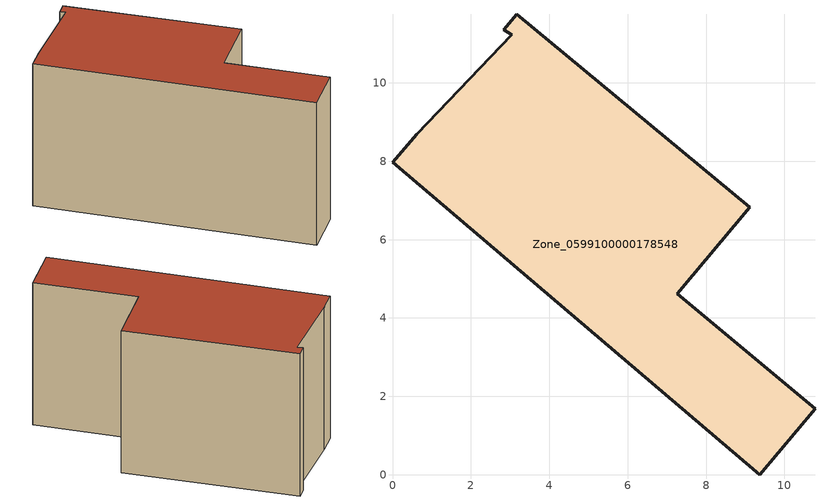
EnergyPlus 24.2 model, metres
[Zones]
Zone_0599100000178548
 floor ground (C_G): 0.62,8.68 3.05,11.22 2.85,11.36 3.17,11.75 9.12,6.83 7.27,4.62 10.78,1.68 9.37,0 0,7.97 z0
 wall outside (C_F): 9.37,0 10.78,1.68 7.27,4.62 9.12,6.83 3.17,11.75 2.85,11.36 3.05,11.22 0.62,8.68 0,7.97 9.37,0 z0:6.88
 roof outside (C_R): 3.05,11.22 0.62,8.68 0,7.97 9.37,0 10.78,1.68 7.27,4.62 9.12,6.83 3.17,11.75 2.85,11.36 z6.88
[BUILDING]
Pand.0599100000178548: North Axis=0; Terrain=City; Loads Convergence Tolerance Value=0.04; Temperature Convergence Tolerance Value=0.4; Solar Distribution=FullExterior; Maximum Number of Warmup Days=25; Minimum Number of Warmup Days=1
[Site:Location]
Rotterdam.The.Hague.AP_ZH_NLD Design_Conditions: Latitude=51.96; Longitude=4.45; Time Zone=1; Elevation=-4.5
[SITE:GROUNDTEMPERATURE:BUILDINGSURFACE]
18, 18, 18, 18, 18, 18, 18, 18, 18, 18, 18, 18
[MATERIAL] Thermal Absorptance=0.9; Solar Absorptance=0.7; Visible Absorptance=0.7
Name | Roughness | Thickness | Conductivity | Density | Specific Heat
G.TI.1946 | MediumSmooth | 0.15 | 1 | 540 | 1210
F.TI.1946 | Rough | 0.3 | 0.857143 | 1920 | 840
R.TI.1946 | MediumRough | 0.2 | 0.1 | 1500 | 1000
[CONSTRUCTION]
C_G: G.TI.1946
C_F: F.TI.1946
C_R: R.TI.1946
[ZONE]
Zone_0599100000178548: Type=1; Multiplier=1; Ceiling Height=Autocalculate; Volume=Autocalculate; Floor Area=autocalculate; Part of Total Floor Area=Yes
[ZONEINFILTRATION:DESIGNFLOWRATE]
Infil_Zone_0599100000178548: Zone or ZoneList or Space or SpaceList=Zone_0599100000178548; Schedule=AlwaysOn; Design Flow Rate Calculation Method=Flow/Area; Flow Rate per Floor Area=0.003; Constant Term Coefficient=1; Temperature Term Coefficient=0; Velocity Term Coefficient=0; Velocity Squared Term Coefficient=0
[HVACTEMPLATE:ZONE:IDEALLOADSAIRSYSTEM]
Zone_0599100000178548: Maximum Heating Supply Air Temperature=50; Minimum Cooling Supply Air Temperature=13; Maximum Heating Supply Air Humidity Ratio=0.0156; Minimum Cooling Supply Air Humidity Ratio=0.0077; Heating Limit=NoLimit; Cooling Limit=NoLimit; Dehumidification Control Type=ConstantSensibleHeatRatio; Cooling Sensible Heat Ratio=0.7; Dehumidification Setpoint=60; Humidification Control Type=None; Humidification Setpoint=30; Outdoor Air Method=None; Outdoor Air Flow Rate per Person=0.00944; Outdoor Air Flow Rate per Zone Floor Area=0; Outdoor Air Flow Rate per Zone=0; Demand Controlled Ventilation Type=None; Outdoor Air Economizer Type=NoEconomizer; Heat Recovery Type=None; Sensible Heat Recovery Effectiveness=0.7; Latent Heat Recovery Effectiveness=0.65
[ZONECONTROL:THERMOSTAT]
ThermostatControl_Zone_0599100000178548: Zone or ZoneList=Zone_0599100000178548; Control Type Schedule=DualSetpointControlType; Control 1=Thermostat_Zone_0599100000178548; Temperature Difference Between Cutout And Setpoint=0
[THERMOSTATSETPOINT:DUALSETPOINT]
Thermostat_Zone_0599100000178548: Heating Setpoint Temperature Schedule=HeatingSetpoint_Zone_0599100000178548; Cooling Setpoint Temperature Schedule=CoolingSetpoint_Zone_0599100000178548
[SCHEDULE:COMPACT]
HeatingSetpoint_Zone_0599100000178548: Through: 12/31, For: AllDays, Until: 24:00, 21
CoolingSetpoint_Zone_0599100000178548: Through: 12/31, For: AllDays, Until: 24:00, 24
DualSetpointControlType: Through: 12/31, For: AllDays, Until: 24:00, 4
AlwaysOn: Through: 12/31, For: AllDays, Until: 24:00, 1
